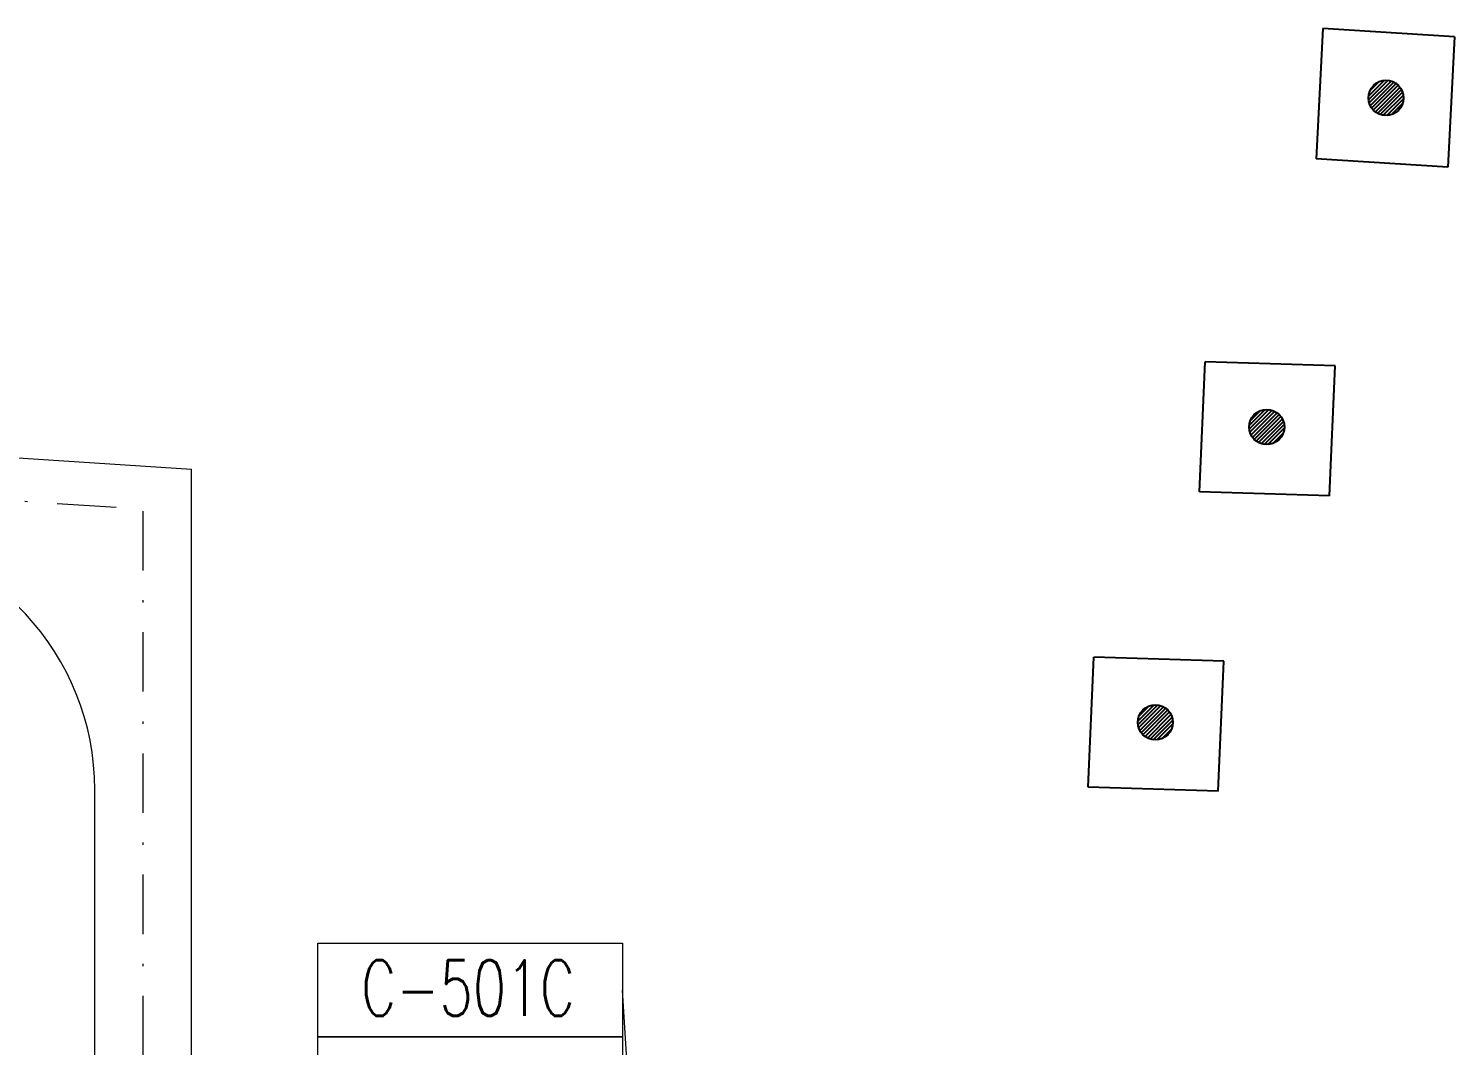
# Model space of a CAD drawing. Header units: inches. Extents: x -1128 to 651, y 96 to 845.
# Drawn here: x -1022.3 to -962.3, y 721.1 to 763.9 of the extents above; entities that cross this region are included whole.
import ezdxf
from ezdxf.enums import TextEntityAlignment as Align

# ---------------------------------------------------------------- set-up
doc = ezdxf.new("R2010")
doc.units = ezdxf.units.IN
doc.header["$MEASUREMENT"] = 0
doc.linetypes.add('DASHDOT', pattern=[1, 0.5, -0.25, 0, -0.25])
doc.layers.add('Background Stuff', color=253, linetype='Continuous')
doc.layers.add('Layer 1', color=7, linetype='Continuous')
doc.layers.add('Layout', color=6, linetype='Continuous', lineweight=18)
doc.styles.add('HZTXT', font='txt_qlt.shx', dxfattribs={"width": 0.7, "bigfont": 'hztxt.shx'})
pattern_1 = [(45, (-267583.25358, -2369890.09366), (-0.0797704837526, 0.0797704837526), [])]

msp = doc.modelspace()

# ---------------------------------------------------------------- hatches: boundary and pattern name
at = {"layer": 'Background Stuff', "ltscale": 200}
h = msp.add_hatch(dxfattribs=at)
h.set_pattern_fill('ANSI31', color=256, scale=0.9025, style=0)
h.set_pattern_definition(pattern_1)
h.paths.add_polyline_path([(-964.419, 760.963, 1), (-965.901, 760.963, 1)])
h = msp.add_hatch(dxfattribs=at)
h.set_pattern_fill('ANSI31', color=256, scale=0.9025, style=0)
h.set_pattern_definition([(45, (-267547.15358, -2369876.55616), (-0.0797704837526, 0.0797704837526), [])])
h.paths.add_polyline_path([(-970.918, 747.113, 1), (-969.436, 747.113, 1)])
h = msp.add_hatch(dxfattribs=at)
h.set_pattern_fill('ANSI31', color=256, scale=0.9025, style=0)
h.set_pattern_definition(pattern_1)
h.paths.add_polyline_path([(-974.123, 734.688, 1), (-975.605, 734.688, 1)])

# ---------------------------------------------------------------- linework, layer by layer
for points in [[(-967.824, 763.882), (-968.104, 758.393)], [(-962.278, 763.537), (-967.824, 763.882)], [(-962.278, 763.537), (-962.558, 758.048)], [(-962.558, 758.048), (-968.104, 758.393)]]:
    msp.add_lwpolyline(points, dxfattribs=at)
at = {"layer": 'Background Stuff'}
for points in [[(-973.002, 744.385), (-972.766, 749.856)], [(-967.294, 749.687), (-972.766, 749.856)], [(-967.53, 744.215), (-967.294, 749.687)], [(-967.53, 744.215), (-973.002, 744.385)], [(-977.689, 731.96), (-977.453, 737.432)], [(-971.981, 737.262), (-977.453, 737.432)], [(-972.217, 731.79), (-971.981, 737.262)], [(-972.217, 731.79), (-977.689, 731.96)]]:
    msp.add_lwpolyline(points, dxfattribs=at)
at = {"layer": 'Background Stuff', "ltscale": 200}
for centre in [(-965.16, 760.963), (-970.177, 747.113), (-974.864, 734.688)]:
    msp.add_circle(centre, 0.741, dxfattribs=at)
at = {"layer": 'Layer 1', "color": 0, "lineweight": 5}
for points in [[(-1010.103, 725.4), (-997.294, 725.4), (-997.294, 721.453), (-1010.103, 721.453), (-1010.103, 725.4)], [(-996.093, 704.244), (-997.294, 723.412)], [(-1010.103, 721.453), (-997.294, 721.453), (-997.294, 717.477), (-1010.103, 717.477), (-1010.103, 721.453)]]:
    msp.add_lwpolyline(points, dxfattribs=at)
at = {"layer": 'Layout'}
for p, q in [((-1076.49, 749.365), (-1015.43, 745.335)), ((-1015.43, 705.6), (-1015.43, 745.335)), ((-1019.491, 679.878), (-1019.491, 731.846))]:
    msp.add_line(p, q, dxfattribs=at)
at = {"layer": 'Layout', "linetype": 'DASHDOT', "ltscale": 5}
for p in [(-1077.062, 747.594), (-1017.46, 679.878)]:
    msp.add_line(p, (-1017.46, 743.66), dxfattribs=at)
at = {"layer": 'Layout'}
msp.add_arc((-1030.321, 731.846), 10.83, 0, 86.22389, dxfattribs=at)

# ---------------------------------------------------------------- texts
at = {"color": 0, "lineweight": 9, "style": 'HZTXT', "width": 0.7}
msp.add_text('C-501C', height=2.3393, dxfattribs=at).set_placement((-1003.791, 722.336), align=Align.CENTER)

doc.saveas('drawing.dxf')
